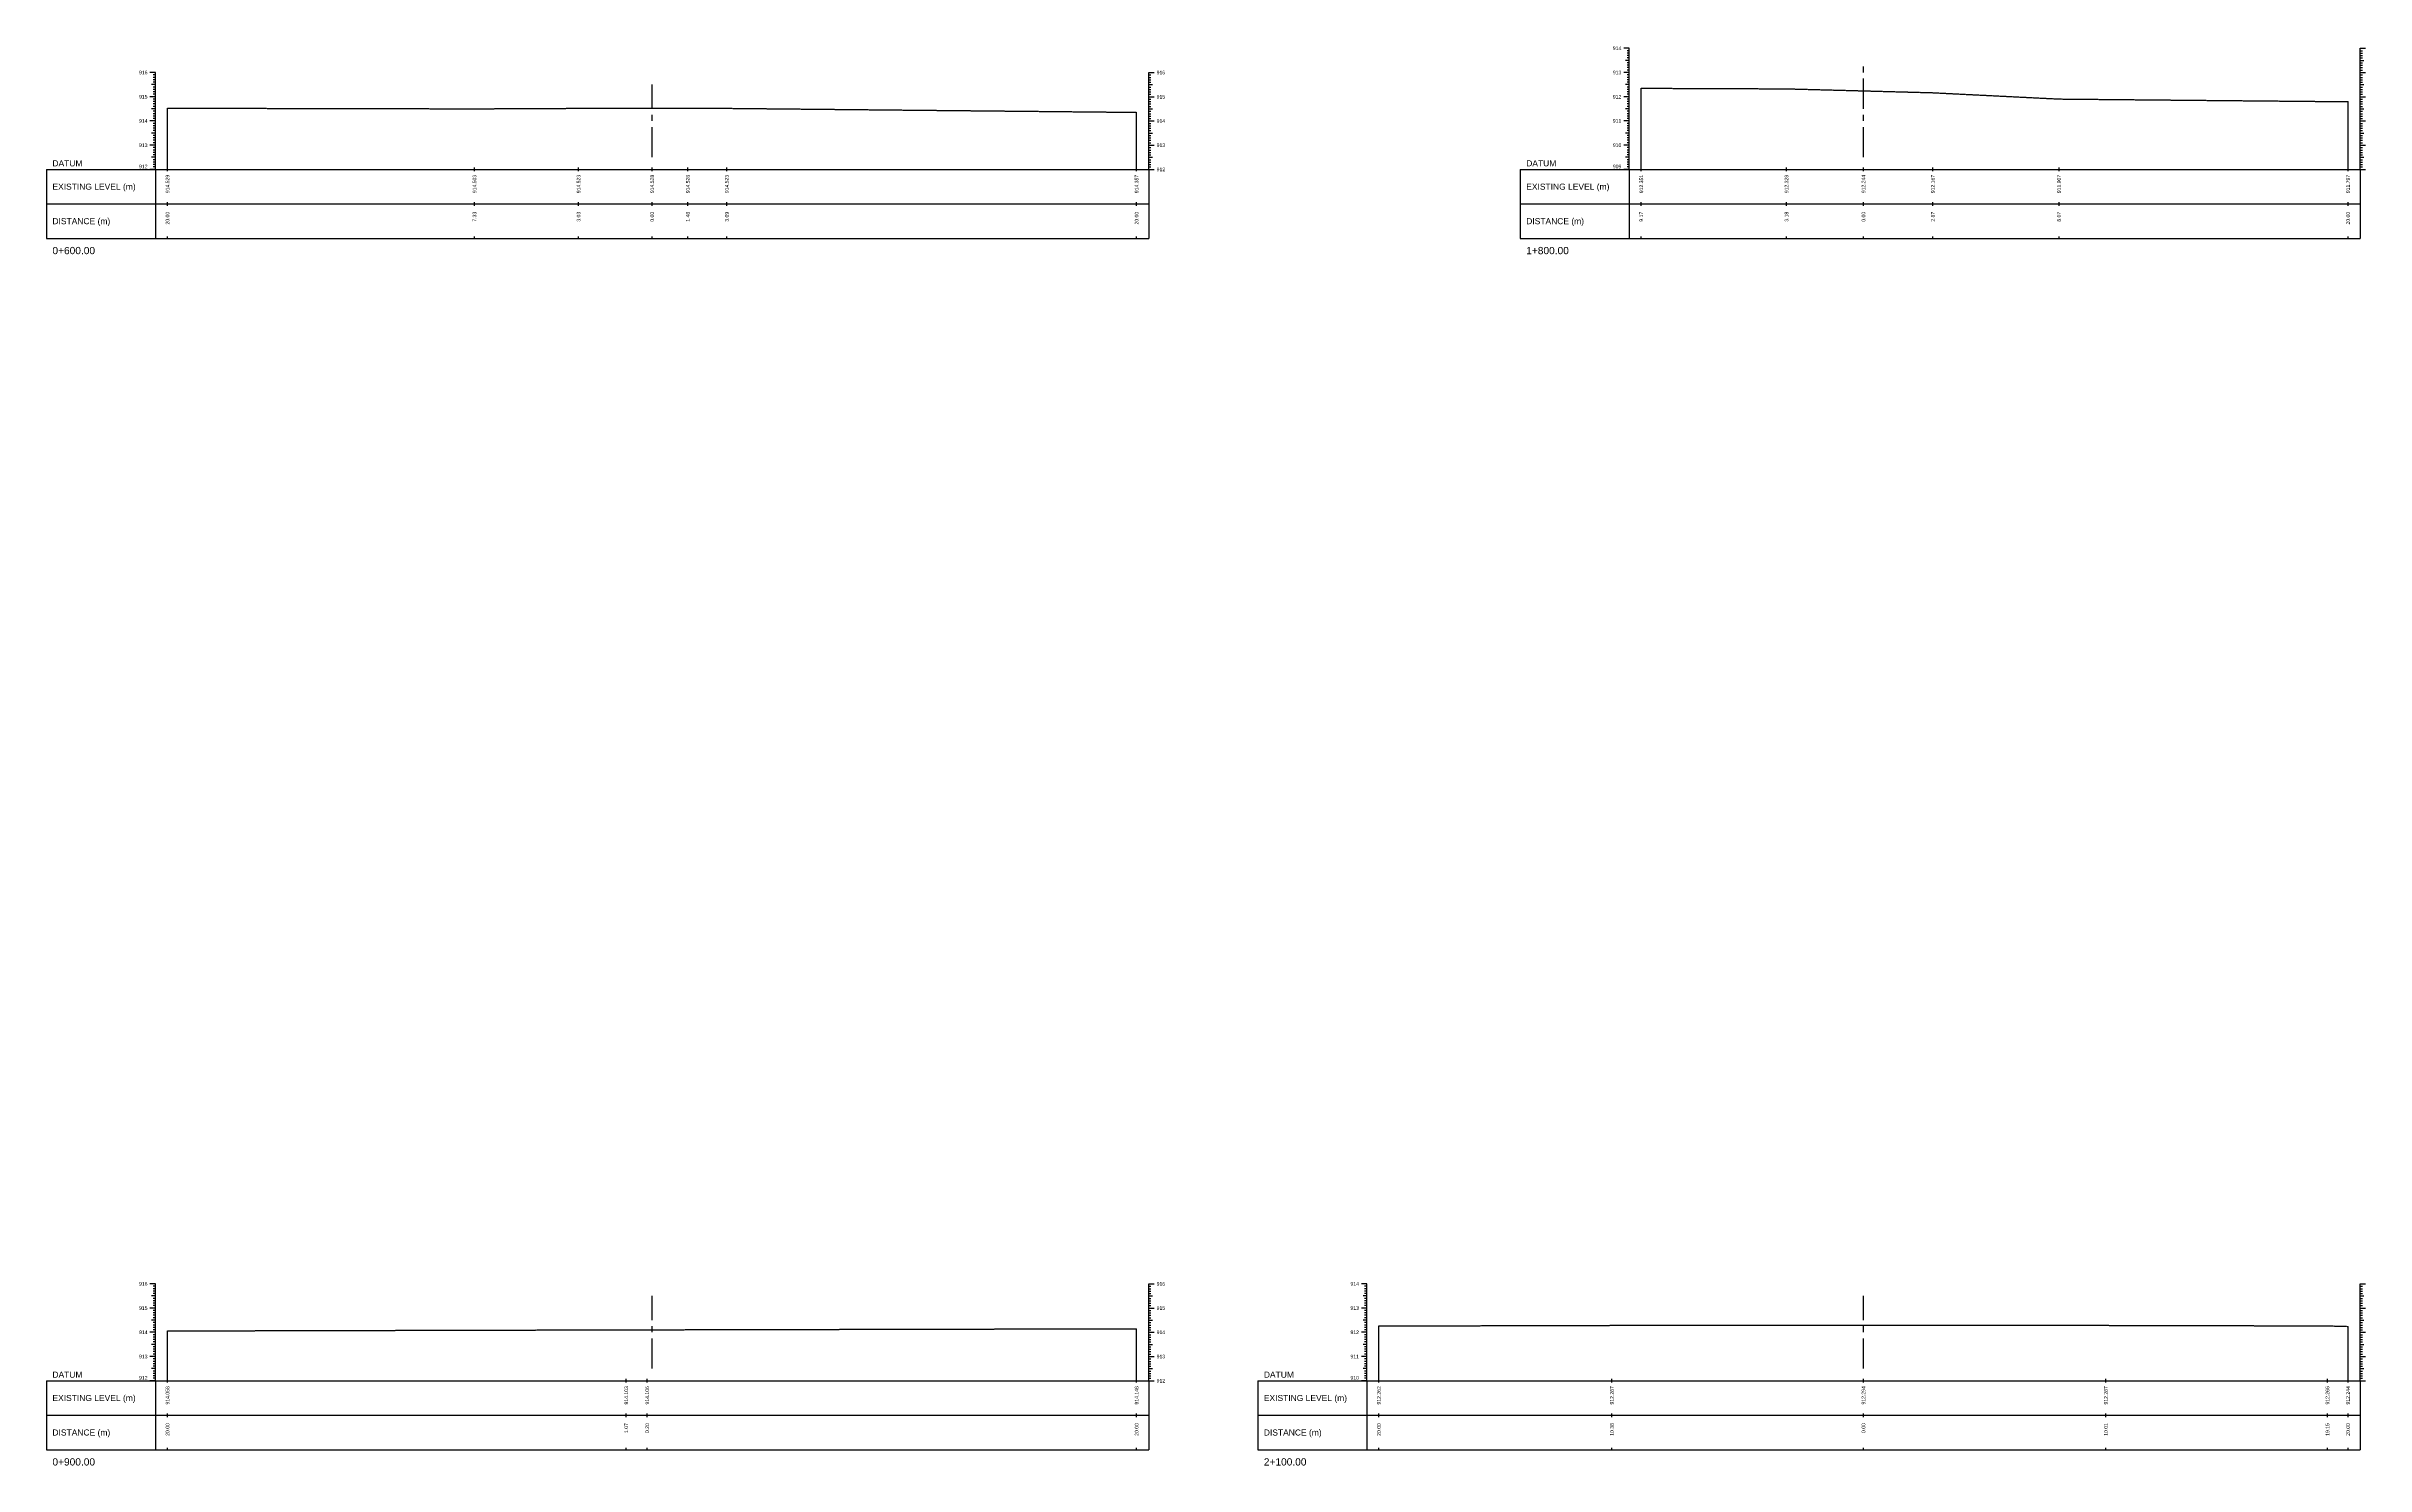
# Model space of a CAD drawing. Header units: millimetres. Extents: x 1478788 to 1486142, y 824439 to 831516.
# Drawn here: x 1483638 to 1484595, y 824814 to 825400 of the extents above; entities that cross this region are included whole.
import ezdxf
from ezdxf.enums import TextEntityAlignment as Align

# ---------------------------------------------------------------- set-up
doc = ezdxf.new("R2010")
doc.units = ezdxf.units.MM
doc.linetypes.add('CENTER', pattern=[2, 1.25, -0.25, 0.25, -0.25])
doc.linetypes.add('HIDDEN', pattern=[0.375, 0.25, -0.125])
for name, color, linetype in [('CL', 6, 'CENTER'), ('CS_Drawing', 7, 'Continuous'), ('GL', 3, 'HIDDEN')]:
    doc.layers.add(name, color=color, linetype=linetype)
doc.styles.get("Standard").update_dxf_attribs({"font": 'arial.ttf'})

msp = doc.modelspace()

# ---------------------------------------------------------------- linework, layer by layer
at = {"layer": 'CL', "ltscale": 10}
for p, q in [((1484387.5, 825354.27), (1484387.5, 825394.27)), ((1483887.5, 825354.27), (1483887.5, 825384.27)), ((1483887.5, 824854.27), (1483887.5, 824884.27)), ((1484387.5, 824854.27), (1484387.5, 824884.27))]:
    msp.add_line(p, q, dxfattribs=at)
at = {"layer": 'CS_Drawing'}
for p, q in [((1484290.8, 825399.27), (1484288.55, 825399.27)), ((1484290.8, 825399.27), (1484289.23, 825399.27)), ((1484290.8, 825399.27), (1484289.9, 825399.27)), ((1484290.8, 825349.27), (1484290.8, 825399.27)), ((1484592.5, 825399.27), (1484594.75, 825399.27)), ((1484592.5, 825399.27), (1484594.08, 825399.27)), ((1484592.5, 825399.27), (1484593.4, 825399.27)), ((1484592.5, 825349.27), (1484592.5, 825399.27)), ((1483682.5, 825389.27), (1483680.25, 825389.27)), ((1483682.5, 825389.27), (1483680.93, 825389.27)), ((1483682.5, 825349.27), (1483682.5, 825389.27)), ((1484092.5, 825389.27), (1484094.75, 825389.27)), ((1484092.5, 825389.27), (1484094.08, 825389.27)), ((1484092.5, 825349.27), (1484092.5, 825389.27)), ((1484290.8, 825389.27), (1484288.55, 825389.27)), ((1484290.8, 825394.27), (1484289.23, 825394.27)), ((1484290.8, 825389.27), (1484289.23, 825389.27)), ((1484290.8, 825398.27), (1484289.9, 825398.27)), ((1484290.8, 825397.27), (1484289.9, 825397.27)), ((1484290.8, 825396.27), (1484289.9, 825396.27)), ((1484290.8, 825395.27), (1484289.9, 825395.27)), ((1484290.8, 825394.27), (1484289.9, 825394.27)), ((1484290.8, 825393.27), (1484289.9, 825393.27)), ((1484290.8, 825392.27), (1484289.9, 825392.27)), ((1484290.8, 825391.27), (1484289.9, 825391.27)), ((1484290.8, 825390.27), (1484289.9, 825390.27)), ((1484290.8, 825389.27), (1484289.9, 825389.27)), ((1484592.5, 825398.27), (1484593.4, 825398.27)), ((1484592.5, 825397.27), (1484593.4, 825397.27)), ((1484592.5, 825396.27), (1484593.4, 825396.27)), ((1484592.5, 825395.27), (1484593.4, 825395.27)), ((1484592.5, 825394.27), (1484594.08, 825394.27)), ((1484592.5, 825394.27), (1484593.4, 825394.27)), ((1484592.5, 825393.27), (1484593.4, 825393.27)), ((1484592.5, 825392.27), (1484593.4, 825392.27)), ((1484592.5, 825391.27), (1484593.4, 825391.27)), ((1484592.5, 825390.27), (1484593.4, 825390.27)), ((1484592.5, 825389.27), (1484594.75, 825389.27)), ((1484592.5, 825389.27), (1484594.08, 825389.27)), ((1484592.5, 825389.27), (1484593.4, 825389.27)), ((1483682.5, 825379.27), (1483680.25, 825379.27)), ((1483682.5, 825384.27), (1483680.93, 825384.27)), ((1483682.5, 825379.27), (1483680.93, 825379.27)), ((1483682.5, 825388.27), (1483681.6, 825388.27)), ((1483682.5, 825387.27), (1483681.6, 825387.27)), ((1483682.5, 825386.27), (1483681.6, 825386.27)), ((1483682.5, 825385.27), (1483681.6, 825385.27)), ((1483682.5, 825384.27), (1483681.6, 825384.27)), ((1483682.5, 825383.27), (1483681.6, 825383.27)), ((1483682.5, 825382.27), (1483681.6, 825382.27)), ((1483682.5, 825381.27), (1483681.6, 825381.27)), ((1483682.5, 825380.27), (1483681.6, 825380.27)), ((1483682.5, 825379.27), (1483681.6, 825379.27)), ((1484092.5, 825388.27), (1484093.4, 825388.27)), ((1484092.5, 825387.27), (1484093.4, 825387.27)), ((1484092.5, 825386.27), (1484093.4, 825386.27)), ((1484092.5, 825385.27), (1484093.4, 825385.27)), ((1484092.5, 825384.27), (1484094.08, 825384.27)), ((1484092.5, 825384.27), (1484093.4, 825384.27)), ((1484092.5, 825383.27), (1484093.4, 825383.27)), ((1484092.5, 825382.27), (1484093.4, 825382.27)), ((1484092.5, 825381.27), (1484093.4, 825381.27)), ((1484092.5, 825380.27), (1484093.4, 825380.27)), ((1484092.5, 825379.27), (1484094.75, 825379.27)), ((1484092.5, 825379.27), (1484094.08, 825379.27)), ((1484092.5, 825379.27), (1484093.4, 825379.27)), ((1484290.8, 825379.27), (1484288.55, 825379.27)), ((1484290.8, 825384.27), (1484289.23, 825384.27)), ((1484290.8, 825379.27), (1484289.23, 825379.27)), ((1484290.8, 825388.27), (1484289.9, 825388.27)), ((1484290.8, 825387.27), (1484289.9, 825387.27)), ((1484290.8, 825386.27), (1484289.9, 825386.27)), ((1484290.8, 825385.27), (1484289.9, 825385.27)), ((1484290.8, 825384.27), (1484289.9, 825384.27)), ((1484290.8, 825383.27), (1484289.9, 825383.27)), ((1484290.8, 825382.27), (1484289.9, 825382.27)), ((1484290.8, 825381.27), (1484289.9, 825381.27)), ((1484290.8, 825380.27), (1484289.9, 825380.27)), ((1484290.8, 825379.27), (1484289.9, 825379.27)), ((1484295.8, 825349.27), (1484295.8, 825382.78)), ((1484592.5, 825388.27), (1484593.4, 825388.27)), ((1484592.5, 825387.27), (1484593.4, 825387.27)), ((1484592.5, 825386.27), (1484593.4, 825386.27)), ((1484592.5, 825385.27), (1484593.4, 825385.27)), ((1484592.5, 825384.27), (1484594.08, 825384.27)), ((1484592.5, 825384.27), (1484593.4, 825384.27)), ((1484592.5, 825383.27), (1484593.4, 825383.27)), ((1484592.5, 825382.27), (1484593.4, 825382.27)), ((1484592.5, 825381.27), (1484593.4, 825381.27)), ((1484592.5, 825380.27), (1484593.4, 825380.27)), ((1484592.5, 825379.27), (1484594.75, 825379.27)), ((1484592.5, 825379.27), (1484594.08, 825379.27)), ((1484592.5, 825379.27), (1484593.4, 825379.27)), ((1483682.5, 825374.27), (1483680.93, 825374.27)), ((1483682.5, 825378.27), (1483681.6, 825378.27)), ((1483682.5, 825377.27), (1483681.6, 825377.27)), ((1483682.5, 825376.27), (1483681.6, 825376.27)), ((1483682.5, 825375.27), (1483681.6, 825375.27)), ((1483682.5, 825374.27), (1483681.6, 825374.27)), ((1483682.5, 825373.27), (1483681.6, 825373.27)), ((1483682.5, 825372.27), (1483681.6, 825372.27)), ((1483682.5, 825371.27), (1483681.6, 825371.27)), ((1483682.5, 825370.27), (1483681.6, 825370.27)), ((1483687.5, 825349.27), (1483687.5, 825374.56)), ((1484087.5, 825349.27), (1484087.5, 825372.84)), ((1484092.5, 825378.27), (1484093.4, 825378.27)), ((1484092.5, 825377.27), (1484093.4, 825377.27)), ((1484092.5, 825376.27), (1484093.4, 825376.27)), ((1484092.5, 825375.27), (1484093.4, 825375.27)), ((1484092.5, 825374.27), (1484094.08, 825374.27)), ((1484092.5, 825374.27), (1484093.4, 825374.27)), ((1484092.5, 825373.27), (1484093.4, 825373.27)), ((1484092.5, 825372.27), (1484093.4, 825372.27)), ((1484092.5, 825371.27), (1484093.4, 825371.27)), ((1484092.5, 825370.27), (1484093.4, 825370.27)), ((1484290.8, 825374.27), (1484289.23, 825374.27)), ((1484290.8, 825378.27), (1484289.9, 825378.27)), ((1484290.8, 825377.27), (1484289.9, 825377.27)), ((1484290.8, 825376.27), (1484289.9, 825376.27)), ((1484290.8, 825375.27), (1484289.9, 825375.27)), ((1484290.8, 825374.27), (1484289.9, 825374.27)), ((1484290.8, 825373.27), (1484289.9, 825373.27)), ((1484290.8, 825372.27), (1484289.9, 825372.27)), ((1484290.8, 825371.27), (1484289.9, 825371.27)), ((1484290.8, 825370.27), (1484289.9, 825370.27)), ((1484587.5, 825349.27), (1484587.5, 825377.24)), ((1484592.5, 825378.27), (1484593.4, 825378.27)), ((1484592.5, 825377.27), (1484593.4, 825377.27)), ((1484592.5, 825376.27), (1484593.4, 825376.27)), ((1484592.5, 825375.27), (1484593.4, 825375.27)), ((1484592.5, 825374.27), (1484594.08, 825374.27)), ((1484592.5, 825374.27), (1484593.4, 825374.27)), ((1484592.5, 825373.27), (1484593.4, 825373.27)), ((1484592.5, 825372.27), (1484593.4, 825372.27)), ((1484592.5, 825371.27), (1484593.4, 825371.27)), ((1484592.5, 825370.27), (1484593.4, 825370.27)), ((1483682.5, 825369.27), (1483680.25, 825369.27)), ((1483682.5, 825369.27), (1483680.93, 825369.27)), ((1483682.5, 825364.27), (1483680.93, 825364.27)), ((1483682.5, 825369.27), (1483681.6, 825369.27)), ((1483682.5, 825368.27), (1483681.6, 825368.27)), ((1483682.5, 825367.27), (1483681.6, 825367.27)), ((1483682.5, 825366.27), (1483681.6, 825366.27)), ((1483682.5, 825365.27), (1483681.6, 825365.27)), ((1483682.5, 825364.27), (1483681.6, 825364.27)), ((1483682.5, 825363.27), (1483681.6, 825363.27)), ((1483682.5, 825362.27), (1483681.6, 825362.27)), ((1483682.5, 825361.27), (1483681.6, 825361.27)), ((1483682.5, 825360.27), (1483681.6, 825360.27)), ((1484092.5, 825369.27), (1484094.75, 825369.27)), ((1484092.5, 825369.27), (1484094.08, 825369.27)), ((1484092.5, 825369.27), (1484093.4, 825369.27)), ((1484092.5, 825368.27), (1484093.4, 825368.27)), ((1484092.5, 825367.27), (1484093.4, 825367.27)), ((1484092.5, 825366.27), (1484093.4, 825366.27)), ((1484092.5, 825365.27), (1484093.4, 825365.27)), ((1484092.5, 825364.27), (1484094.08, 825364.27)), ((1484092.5, 825364.27), (1484093.4, 825364.27)), ((1484092.5, 825363.27), (1484093.4, 825363.27)), ((1484092.5, 825362.27), (1484093.4, 825362.27)), ((1484092.5, 825361.27), (1484093.4, 825361.27)), ((1484092.5, 825360.27), (1484093.4, 825360.27)), ((1484290.8, 825369.27), (1484288.55, 825369.27)), ((1484290.8, 825369.27), (1484289.23, 825369.27)), ((1484290.8, 825364.27), (1484289.23, 825364.27)), ((1484290.8, 825369.27), (1484289.9, 825369.27)), ((1484290.8, 825368.27), (1484289.9, 825368.27)), ((1484290.8, 825367.27), (1484289.9, 825367.27)), ((1484290.8, 825366.27), (1484289.9, 825366.27)), ((1484290.8, 825365.27), (1484289.9, 825365.27)), ((1484290.8, 825364.27), (1484289.9, 825364.27)), ((1484290.8, 825363.27), (1484289.9, 825363.27)), ((1484290.8, 825362.27), (1484289.9, 825362.27)), ((1484290.8, 825361.27), (1484289.9, 825361.27)), ((1484290.8, 825360.27), (1484289.9, 825360.27)), ((1484592.5, 825369.27), (1484594.75, 825369.27)), ((1484592.5, 825369.27), (1484594.08, 825369.27)), ((1484592.5, 825369.27), (1484593.4, 825369.27)), ((1484592.5, 825368.27), (1484593.4, 825368.27)), ((1484592.5, 825367.27), (1484593.4, 825367.27)), ((1484592.5, 825366.27), (1484593.4, 825366.27)), ((1484592.5, 825365.27), (1484593.4, 825365.27)), ((1484592.5, 825364.27), (1484594.08, 825364.27)), ((1484592.5, 825364.27), (1484593.4, 825364.27)), ((1484592.5, 825363.27), (1484593.4, 825363.27)), ((1484592.5, 825362.27), (1484593.4, 825362.27)), ((1484592.5, 825361.27), (1484593.4, 825361.27)), ((1484592.5, 825360.27), (1484593.4, 825360.27)), ((1483682.5, 825359.27), (1483680.25, 825359.27)), ((1483682.5, 825359.27), (1483680.93, 825359.27)), ((1483682.5, 825354.27), (1483680.93, 825354.27)), ((1483682.5, 825359.27), (1483681.6, 825359.27)), ((1483682.5, 825358.27), (1483681.6, 825358.27)), ((1483682.5, 825357.27), (1483681.6, 825357.27)), ((1483682.5, 825356.27), (1483681.6, 825356.27)), ((1483682.5, 825355.27), (1483681.6, 825355.27)), ((1483682.5, 825354.27), (1483681.6, 825354.27)), ((1483682.5, 825353.27), (1483681.6, 825353.27)), ((1483682.5, 825352.27), (1483681.6, 825352.27)), ((1483682.5, 825351.27), (1483681.6, 825351.27)), ((1484092.5, 825359.27), (1484094.75, 825359.27)), ((1484092.5, 825359.27), (1484094.08, 825359.27)), ((1484092.5, 825359.27), (1484093.4, 825359.27)), ((1484092.5, 825358.27), (1484093.4, 825358.27)), ((1484092.5, 825357.27), (1484093.4, 825357.27)), ((1484092.5, 825356.27), (1484093.4, 825356.27)), ((1484092.5, 825355.27), (1484093.4, 825355.27)), ((1484092.5, 825354.27), (1484094.08, 825354.27)), ((1484092.5, 825354.27), (1484093.4, 825354.27)), ((1484092.5, 825353.27), (1484093.4, 825353.27)), ((1484092.5, 825352.27), (1484093.4, 825352.27)), ((1484092.5, 825351.27), (1484093.4, 825351.27)), ((1484290.8, 825359.27), (1484288.55, 825359.27)), ((1484290.8, 825359.27), (1484289.23, 825359.27)), ((1484290.8, 825354.27), (1484289.23, 825354.27)), ((1484290.8, 825359.27), (1484289.9, 825359.27)), ((1484290.8, 825358.27), (1484289.9, 825358.27)), ((1484290.8, 825357.27), (1484289.9, 825357.27)), ((1484290.8, 825356.27), (1484289.9, 825356.27)), ((1484290.8, 825355.27), (1484289.9, 825355.27)), ((1484290.8, 825354.27), (1484289.9, 825354.27)), ((1484290.8, 825353.27), (1484289.9, 825353.27)), ((1484290.8, 825352.27), (1484289.9, 825352.27)), ((1484290.8, 825351.27), (1484289.9, 825351.27)), ((1484592.5, 825359.27), (1484594.75, 825359.27)), ((1484592.5, 825359.27), (1484594.08, 825359.27)), ((1484592.5, 825359.27), (1484593.4, 825359.27)), ((1484592.5, 825358.27), (1484593.4, 825358.27)), ((1484592.5, 825357.27), (1484593.4, 825357.27)), ((1484592.5, 825356.27), (1484593.4, 825356.27)), ((1484592.5, 825355.27), (1484593.4, 825355.27)), ((1484592.5, 825354.27), (1484594.08, 825354.27)), ((1484592.5, 825354.27), (1484593.4, 825354.27)), ((1484592.5, 825353.27), (1484593.4, 825353.27)), ((1484592.5, 825352.27), (1484593.4, 825352.27)), ((1484592.5, 825351.27), (1484593.4, 825351.27)), ((1483637.5, 825349.27), (1483682.5, 825349.27)), ((1483637.5, 825349.27), (1483637.5, 825320.77)), ((1483682.5, 825349.27), (1483680.25, 825349.27)), ((1483682.5, 825349.27), (1483680.93, 825349.27)), ((1483682.5, 825350.27), (1483681.6, 825350.27)), ((1483682.5, 825349.27), (1483681.6, 825349.27)), ((1483682.5, 825349.27), (1484092.5, 825349.27)), ((1483682.5, 825349.27), (1483682.5, 825320.77)), ((1483687.5, 825348.52), (1483687.5, 825350.02)), ((1483814.2, 825348.52), (1483814.2, 825350.02)), ((1483857.18, 825348.52), (1483857.18, 825350.02)), ((1483887.5, 825348.52), (1483887.5, 825350.02)), ((1483902.3, 825348.52), (1483902.3, 825350.02)), ((1483918.36, 825348.52), (1483918.36, 825350.02)), ((1484087.5, 825348.52), (1484087.5, 825350.02)), ((1484092.5, 825350.27), (1484093.4, 825350.27)), ((1484092.5, 825349.27), (1484094.75, 825349.27)), ((1484092.5, 825349.27), (1484094.08, 825349.27)), ((1484092.5, 825349.27), (1484093.4, 825349.27)), ((1484092.5, 825349.27), (1484092.5, 825320.77)), ((1484245.8, 825349.27), (1484290.8, 825349.27)), ((1484245.8, 825349.27), (1484245.8, 825320.77)), ((1484290.8, 825349.27), (1484288.55, 825349.27)), ((1484290.8, 825349.27), (1484289.23, 825349.27)), ((1484290.8, 825350.27), (1484289.9, 825350.27)), ((1484290.8, 825349.27), (1484289.9, 825349.27)), ((1484290.8, 825349.27), (1484592.5, 825349.27)), ((1484290.8, 825349.27), (1484290.8, 825320.77)), ((1484295.8, 825348.52), (1484295.8, 825350.02)), ((1484355.72, 825348.52), (1484355.72, 825350.02)), ((1484387.5, 825348.52), (1484387.5, 825350.02)), ((1484416.17, 825348.52), (1484416.17, 825350.02)), ((1484468.2, 825348.52), (1484468.2, 825350.02)), ((1484587.5, 825348.52), (1484587.5, 825350.02)), ((1484592.5, 825350.27), (1484593.4, 825350.27)), ((1484592.5, 825349.27), (1484594.75, 825349.27)), ((1484592.5, 825349.27), (1484594.08, 825349.27)), ((1484592.5, 825349.27), (1484593.4, 825349.27)), ((1484592.5, 825349.27), (1484592.5, 825320.77)), ((1483637.5, 825335.02), (1483682.5, 825335.02)), ((1483682.5, 825335.02), (1484092.5, 825335.02)), ((1483682.5, 825335.02), (1484092.5, 825335.02)), ((1483687.5, 825334.27), (1483687.5, 825335.77)), ((1483814.2, 825334.27), (1483814.2, 825335.77)), ((1483857.18, 825334.27), (1483857.18, 825335.77)), ((1483887.5, 825334.27), (1483887.5, 825335.77)), ((1483902.3, 825334.27), (1483902.3, 825335.77)), ((1483918.36, 825334.27), (1483918.36, 825335.77)), ((1484087.5, 825334.27), (1484087.5, 825335.77)), ((1484245.8, 825335.02), (1484290.8, 825335.02)), ((1484290.8, 825335.02), (1484592.5, 825335.02)), ((1484290.8, 825335.02), (1484592.5, 825335.02)), ((1484295.8, 825334.27), (1484295.8, 825335.77)), ((1484355.72, 825334.27), (1484355.72, 825335.77)), ((1484387.5, 825334.27), (1484387.5, 825335.77)), ((1484416.17, 825334.27), (1484416.17, 825335.77)), ((1484468.2, 825334.27), (1484468.2, 825335.77)), ((1484587.5, 825334.27), (1484587.5, 825335.77)), ((1483637.5, 825320.77), (1483682.5, 825320.77)), ((1483682.5, 825320.77), (1484092.5, 825320.77)), ((1483687.5, 825320.77), (1483687.5, 825321.52)), ((1483814.2, 825320.77), (1483814.2, 825321.52)), ((1483857.18, 825320.77), (1483857.18, 825321.52)), ((1483887.5, 825320.77), (1483887.5, 825321.52)), ((1483902.3, 825320.77), (1483902.3, 825321.52)), ((1483918.36, 825320.77), (1483918.36, 825321.52)), ((1484087.5, 825320.77), (1484087.5, 825321.52)), ((1484245.8, 825320.77), (1484290.8, 825320.77)), ((1484290.8, 825320.77), (1484592.5, 825320.77)), ((1484295.8, 825320.77), (1484295.8, 825321.52)), ((1484355.72, 825320.77), (1484355.72, 825321.52)), ((1484387.5, 825320.77), (1484387.5, 825321.52)), ((1484416.17, 825320.77), (1484416.17, 825321.52)), ((1484468.2, 825320.77), (1484468.2, 825321.52)), ((1484587.5, 825320.77), (1484587.5, 825321.52)), ((1483682.5, 824889.27), (1483680.25, 824889.27)), ((1483682.5, 824889.27), (1483680.93, 824889.27)), ((1483682.5, 824884.27), (1483680.93, 824884.27)), ((1483682.5, 824888.27), (1483681.6, 824888.27)), ((1483682.5, 824887.27), (1483681.6, 824887.27)), ((1483682.5, 824886.27), (1483681.6, 824886.27)), ((1483682.5, 824885.27), (1483681.6, 824885.27)), ((1483682.5, 824884.27), (1483681.6, 824884.27)), ((1483682.5, 824883.27), (1483681.6, 824883.27)), ((1483682.5, 824882.27), (1483681.6, 824882.27)), ((1483682.5, 824849.27), (1483682.5, 824889.27)), ((1484092.5, 824889.27), (1484094.75, 824889.27)), ((1484092.5, 824889.27), (1484094.08, 824889.27)), ((1484092.5, 824849.27), (1484092.5, 824889.27)), ((1484092.5, 824888.27), (1484093.4, 824888.27)), ((1484092.5, 824887.27), (1484093.4, 824887.27)), ((1484092.5, 824886.27), (1484093.4, 824886.27)), ((1484092.5, 824885.27), (1484093.4, 824885.27)), ((1484092.5, 824884.27), (1484094.08, 824884.27)), ((1484092.5, 824884.27), (1484093.4, 824884.27)), ((1484092.5, 824883.27), (1484093.4, 824883.27)), ((1484092.5, 824882.27), (1484093.4, 824882.27)), ((1484182.5, 824889.27), (1484180.25, 824889.27)), ((1484182.5, 824889.27), (1484180.93, 824889.27)), ((1484182.5, 824884.27), (1484180.93, 824884.27)), ((1484182.5, 824888.27), (1484181.6, 824888.27)), ((1484182.5, 824887.27), (1484181.6, 824887.27)), ((1484182.5, 824886.27), (1484181.6, 824886.27)), ((1484182.5, 824885.27), (1484181.6, 824885.27)), ((1484182.5, 824884.27), (1484181.6, 824884.27)), ((1484182.5, 824883.27), (1484181.6, 824883.27)), ((1484182.5, 824882.27), (1484181.6, 824882.27)), ((1484182.5, 824849.27), (1484182.5, 824889.27)), ((1484592.5, 824889.27), (1484594.75, 824889.27)), ((1484592.5, 824889.27), (1484594.08, 824889.27)), ((1484592.5, 824849.27), (1484592.5, 824889.27)), ((1484592.5, 824888.27), (1484593.4, 824888.27)), ((1484592.5, 824887.27), (1484593.4, 824887.27)), ((1484592.5, 824886.27), (1484593.4, 824886.27)), ((1484592.5, 824885.27), (1484593.4, 824885.27)), ((1484592.5, 824884.27), (1484594.08, 824884.27)), ((1484592.5, 824884.27), (1484593.4, 824884.27)), ((1484592.5, 824883.27), (1484593.4, 824883.27)), ((1484592.5, 824882.27), (1484593.4, 824882.27)), ((1483682.5, 824879.27), (1483680.25, 824879.27)), ((1483682.5, 824879.27), (1483680.93, 824879.27)), ((1483682.5, 824874.27), (1483680.93, 824874.27)), ((1483682.5, 824881.27), (1483681.6, 824881.27)), ((1483682.5, 824880.27), (1483681.6, 824880.27)), ((1483682.5, 824879.27), (1483681.6, 824879.27)), ((1483682.5, 824878.27), (1483681.6, 824878.27)), ((1483682.5, 824877.27), (1483681.6, 824877.27)), ((1483682.5, 824876.27), (1483681.6, 824876.27)), ((1483682.5, 824875.27), (1483681.6, 824875.27)), ((1483682.5, 824874.27), (1483681.6, 824874.27)), ((1483682.5, 824873.27), (1483681.6, 824873.27)), ((1483682.5, 824872.27), (1483681.6, 824872.27)), ((1484092.5, 824881.27), (1484093.4, 824881.27)), ((1484092.5, 824880.27), (1484093.4, 824880.27)), ((1484092.5, 824879.27), (1484094.75, 824879.27)), ((1484092.5, 824879.27), (1484094.08, 824879.27)), ((1484092.5, 824879.27), (1484093.4, 824879.27)), ((1484092.5, 824878.27), (1484093.4, 824878.27)), ((1484092.5, 824877.27), (1484093.4, 824877.27)), ((1484092.5, 824876.27), (1484093.4, 824876.27)), ((1484092.5, 824875.27), (1484093.4, 824875.27)), ((1484092.5, 824874.27), (1484094.08, 824874.27)), ((1484092.5, 824874.27), (1484093.4, 824874.27)), ((1484092.5, 824873.27), (1484093.4, 824873.27)), ((1484092.5, 824872.27), (1484093.4, 824872.27)), ((1484182.5, 824879.27), (1484180.25, 824879.27)), ((1484182.5, 824879.27), (1484180.93, 824879.27)), ((1484182.5, 824874.27), (1484180.93, 824874.27)), ((1484182.5, 824881.27), (1484181.6, 824881.27)), ((1484182.5, 824880.27), (1484181.6, 824880.27)), ((1484182.5, 824879.27), (1484181.6, 824879.27)), ((1484182.5, 824878.27), (1484181.6, 824878.27)), ((1484182.5, 824877.27), (1484181.6, 824877.27)), ((1484182.5, 824876.27), (1484181.6, 824876.27)), ((1484182.5, 824875.27), (1484181.6, 824875.27)), ((1484182.5, 824874.27), (1484181.6, 824874.27)), ((1484182.5, 824873.27), (1484181.6, 824873.27)), ((1484182.5, 824872.27), (1484181.6, 824872.27)), ((1484592.5, 824881.27), (1484593.4, 824881.27)), ((1484592.5, 824880.27), (1484593.4, 824880.27)), ((1484592.5, 824879.27), (1484594.75, 824879.27)), ((1484592.5, 824879.27), (1484594.08, 824879.27)), ((1484592.5, 824879.27), (1484593.4, 824879.27)), ((1484592.5, 824878.27), (1484593.4, 824878.27)), ((1484592.5, 824877.27), (1484593.4, 824877.27)), ((1484592.5, 824876.27), (1484593.4, 824876.27)), ((1484592.5, 824875.27), (1484593.4, 824875.27)), ((1484592.5, 824874.27), (1484594.08, 824874.27)), ((1484592.5, 824874.27), (1484593.4, 824874.27)), ((1484592.5, 824873.27), (1484593.4, 824873.27)), ((1484592.5, 824872.27), (1484593.4, 824872.27)), ((1483682.5, 824869.27), (1483680.25, 824869.27)), ((1483682.5, 824869.27), (1483680.93, 824869.27)), ((1483682.5, 824864.27), (1483680.93, 824864.27)), ((1483682.5, 824871.27), (1483681.6, 824871.27)), ((1483682.5, 824870.27), (1483681.6, 824870.27)), ((1483682.5, 824869.27), (1483681.6, 824869.27)), ((1483682.5, 824868.27), (1483681.6, 824868.27)), ((1483682.5, 824867.27), (1483681.6, 824867.27)), ((1483682.5, 824866.27), (1483681.6, 824866.27)), ((1483682.5, 824865.27), (1483681.6, 824865.27)), ((1483682.5, 824864.27), (1483681.6, 824864.27)), ((1483682.5, 824863.27), (1483681.6, 824863.27)), ((1483687.5, 824849.27), (1483687.5, 824869.85)), ((1484087.5, 824849.27), (1484087.5, 824870.75)), ((1484092.5, 824871.27), (1484093.4, 824871.27)), ((1484092.5, 824870.27), (1484093.4, 824870.27)), ((1484092.5, 824869.27), (1484094.75, 824869.27)), ((1484092.5, 824869.27), (1484094.08, 824869.27)), ((1484092.5, 824869.27), (1484093.4, 824869.27)), ((1484092.5, 824868.27), (1484093.4, 824868.27)), ((1484092.5, 824867.27), (1484093.4, 824867.27)), ((1484092.5, 824866.27), (1484093.4, 824866.27)), ((1484092.5, 824865.27), (1484093.4, 824865.27)), ((1484092.5, 824864.27), (1484094.08, 824864.27)), ((1484092.5, 824864.27), (1484093.4, 824864.27)), ((1484092.5, 824863.27), (1484093.4, 824863.27)), ((1484182.5, 824869.27), (1484180.25, 824869.27)), ((1484182.5, 824869.27), (1484180.93, 824869.27)), ((1484182.5, 824864.27), (1484180.93, 824864.27)), ((1484182.5, 824871.27), (1484181.6, 824871.27)), ((1484182.5, 824870.27), (1484181.6, 824870.27)), ((1484182.5, 824869.27), (1484181.6, 824869.27)), ((1484182.5, 824868.27), (1484181.6, 824868.27)), ((1484182.5, 824867.27), (1484181.6, 824867.27)), ((1484182.5, 824866.27), (1484181.6, 824866.27)), ((1484182.5, 824865.27), (1484181.6, 824865.27)), ((1484182.5, 824864.27), (1484181.6, 824864.27)), ((1484182.5, 824863.27), (1484181.6, 824863.27)), ((1484187.5, 824849.27), (1484187.5, 824871.89)), ((1484587.5, 824849.27), (1484587.5, 824871.71)), ((1484592.5, 824871.27), (1484593.4, 824871.27)), ((1484592.5, 824870.27), (1484593.4, 824870.27)), ((1484592.5, 824869.27), (1484594.75, 824869.27)), ((1484592.5, 824869.27), (1484594.08, 824869.27)), ((1484592.5, 824869.27), (1484593.4, 824869.27)), ((1484592.5, 824868.27), (1484593.4, 824868.27)), ((1484592.5, 824867.27), (1484593.4, 824867.27)), ((1484592.5, 824866.27), (1484593.4, 824866.27)), ((1484592.5, 824865.27), (1484593.4, 824865.27)), ((1484592.5, 824864.27), (1484594.08, 824864.27)), ((1484592.5, 824864.27), (1484593.4, 824864.27)), ((1484592.5, 824863.27), (1484593.4, 824863.27)), ((1483682.5, 824859.27), (1483680.25, 824859.27)), ((1483682.5, 824859.27), (1483680.93, 824859.27)), ((1483682.5, 824854.27), (1483680.93, 824854.27)), ((1483682.5, 824862.27), (1483681.6, 824862.27)), ((1483682.5, 824861.27), (1483681.6, 824861.27)), ((1483682.5, 824860.27), (1483681.6, 824860.27)), ((1483682.5, 824859.27), (1483681.6, 824859.27)), ((1483682.5, 824858.27), (1483681.6, 824858.27)), ((1483682.5, 824857.27), (1483681.6, 824857.27)), ((1483682.5, 824856.27), (1483681.6, 824856.27)), ((1483682.5, 824855.27), (1483681.6, 824855.27)), ((1483682.5, 824854.27), (1483681.6, 824854.27)), ((1483682.5, 824853.27), (1483681.6, 824853.27)), ((1484092.5, 824862.27), (1484093.4, 824862.27)), ((1484092.5, 824861.27), (1484093.4, 824861.27)), ((1484092.5, 824860.27), (1484093.4, 824860.27)), ((1484092.5, 824859.27), (1484094.75, 824859.27)), ((1484092.5, 824859.27), (1484094.08, 824859.27)), ((1484092.5, 824859.27), (1484093.4, 824859.27)), ((1484092.5, 824858.27), (1484093.4, 824858.27)), ((1484092.5, 824857.27), (1484093.4, 824857.27)), ((1484092.5, 824856.27), (1484093.4, 824856.27)), ((1484092.5, 824855.27), (1484093.4, 824855.27)), ((1484092.5, 824854.27), (1484094.08, 824854.27)), ((1484092.5, 824854.27), (1484093.4, 824854.27)), ((1484092.5, 824853.27), (1484093.4, 824853.27)), ((1484182.5, 824859.27), (1484180.25, 824859.27)), ((1484182.5, 824859.27), (1484180.93, 824859.27)), ((1484182.5, 824854.27), (1484180.93, 824854.27)), ((1484182.5, 824862.27), (1484181.6, 824862.27)), ((1484182.5, 824861.27), (1484181.6, 824861.27)), ((1484182.5, 824860.27), (1484181.6, 824860.27)), ((1484182.5, 824859.27), (1484181.6, 824859.27)), ((1484182.5, 824858.27), (1484181.6, 824858.27)), ((1484182.5, 824857.27), (1484181.6, 824857.27)), ((1484182.5, 824856.27), (1484181.6, 824856.27)), ((1484182.5, 824855.27), (1484181.6, 824855.27)), ((1484182.5, 824854.27), (1484181.6, 824854.27)), ((1484182.5, 824853.27), (1484181.6, 824853.27)), ((1484592.5, 824862.27), (1484593.4, 824862.27)), ((1484592.5, 824861.27), (1484593.4, 824861.27)), ((1484592.5, 824860.27), (1484593.4, 824860.27)), ((1484592.5, 824859.27), (1484594.75, 824859.27)), ((1484592.5, 824859.27), (1484594.08, 824859.27)), ((1484592.5, 824859.27), (1484593.4, 824859.27)), ((1484592.5, 824858.27), (1484593.4, 824858.27)), ((1484592.5, 824857.27), (1484593.4, 824857.27)), ((1484592.5, 824856.27), (1484593.4, 824856.27)), ((1484592.5, 824855.27), (1484593.4, 824855.27)), ((1484592.5, 824854.27), (1484594.08, 824854.27)), ((1484592.5, 824854.27), (1484593.4, 824854.27)), ((1484592.5, 824853.27), (1484593.4, 824853.27)), ((1483637.5, 824849.27), (1483682.5, 824849.27)), ((1483637.5, 824849.27), (1483637.5, 824820.77)), ((1483682.5, 824849.27), (1483680.25, 824849.27)), ((1483682.5, 824849.27), (1483680.93, 824849.27)), ((1483682.5, 824852.27), (1483681.6, 824852.27)), ((1483682.5, 824851.27), (1483681.6, 824851.27)), ((1483682.5, 824850.27), (1483681.6, 824850.27)), ((1483682.5, 824849.27), (1483681.6, 824849.27)), ((1483682.5, 824849.27), (1484092.5, 824849.27)), ((1483682.5, 824849.27), (1483682.5, 824820.77)), ((1483687.5, 824848.52), (1483687.5, 824850.02)), ((1483876.85, 824848.52), (1483876.85, 824850.02)), ((1483885.48, 824848.52), (1483885.48, 824850.02)), ((1484087.5, 824848.52), (1484087.5, 824850.02)), ((1484092.5, 824852.27), (1484093.4, 824852.27)), ((1484092.5, 824851.27), (1484093.4, 824851.27)), ((1484092.5, 824850.27), (1484093.4, 824850.27)), ((1484092.5, 824849.27), (1484094.75, 824849.27)), ((1484092.5, 824849.27), (1484094.08, 824849.27)), ((1484092.5, 824849.27), (1484093.4, 824849.27)), ((1484092.5, 824849.27), (1484092.5, 824820.77)), ((1484137.5, 824849.27), (1484182.5, 824849.27)), ((1484137.5, 824849.27), (1484137.5, 824820.77)), ((1484182.5, 824849.27), (1484180.25, 824849.27)), ((1484182.5, 824849.27), (1484180.93, 824849.27)), ((1484182.5, 824852.27), (1484181.6, 824852.27)), ((1484182.5, 824851.27), (1484181.6, 824851.27)), ((1484182.5, 824850.27), (1484181.6, 824850.27)), ((1484182.5, 824849.27), (1484181.6, 824849.27)), ((1484182.5, 824849.27), (1484592.5, 824849.27)), ((1484182.5, 824849.27), (1484182.5, 824820.77)), ((1484187.5, 824848.52), (1484187.5, 824850.02)), ((1484283.69, 824848.52), (1484283.69, 824850.02)), ((1484387.5, 824848.52), (1484387.5, 824850.02)), ((1484487.57, 824848.52), (1484487.57, 824850.02)), ((1484578.99, 824848.52), (1484578.99, 824850.02)), ((1484587.5, 824848.52), (1484587.5, 824850.02)), ((1484592.5, 824852.27), (1484593.4, 824852.27)), ((1484592.5, 824851.27), (1484593.4, 824851.27)), ((1484592.5, 824850.27), (1484593.4, 824850.27)), ((1484592.5, 824849.27), (1484594.75, 824849.27)), ((1484592.5, 824849.27), (1484594.08, 824849.27)), ((1484592.5, 824849.27), (1484593.4, 824849.27)), ((1484592.5, 824849.27), (1484592.5, 824820.77)), ((1483637.5, 824835.02), (1483682.5, 824835.02)), ((1483682.5, 824835.02), (1484092.5, 824835.02)), ((1483682.5, 824835.02), (1484092.5, 824835.02)), ((1483687.5, 824834.27), (1483687.5, 824835.77)), ((1483876.85, 824834.27), (1483876.85, 824835.77)), ((1483885.48, 824834.27), (1483885.48, 824835.77)), ((1484087.5, 824834.27), (1484087.5, 824835.77)), ((1484137.5, 824835.02), (1484182.5, 824835.02)), ((1484182.5, 824835.02), (1484592.5, 824835.02)), ((1484182.5, 824835.02), (1484592.5, 824835.02)), ((1484187.5, 824834.27), (1484187.5, 824835.77)), ((1484283.69, 824834.27), (1484283.69, 824835.77)), ((1484387.5, 824834.27), (1484387.5, 824835.77)), ((1484487.57, 824834.27), (1484487.57, 824835.77)), ((1484578.99, 824834.27), (1484578.99, 824835.77)), ((1484587.5, 824834.27), (1484587.5, 824835.77)), ((1483637.5, 824820.77), (1483682.5, 824820.77)), ((1483682.5, 824820.77), (1484092.5, 824820.77)), ((1483687.5, 824820.77), (1483687.5, 824821.52)), ((1483876.85, 824820.77), (1483876.85, 824821.52)), ((1483885.48, 824820.77), (1483885.48, 824821.52)), ((1484087.5, 824820.77), (1484087.5, 824821.52)), ((1484137.5, 824820.77), (1484182.5, 824820.77)), ((1484182.5, 824820.77), (1484592.5, 824820.77)), ((1484187.5, 824820.77), (1484187.5, 824821.52)), ((1484283.69, 824820.77), (1484283.69, 824821.52)), ((1484387.5, 824820.77), (1484387.5, 824821.52)), ((1484487.57, 824820.77), (1484487.57, 824821.52)), ((1484578.99, 824820.77), (1484578.99, 824821.52)), ((1484587.5, 824820.77), (1484587.5, 824821.52))]:
    msp.add_line(p, q, dxfattribs=at)
at = {"layer": 'GL'}
for points in [[(1484295.8, 825382.78), (1484355.72, 825382.55), (1484387.5, 825381.71), (1484416.17, 825380.94), (1484468.2, 825378.34), (1484587.5, 825377.24)], [(1483687.5, 825374.56), (1483814.2, 825374.3), (1483857.18, 825374.5), (1483887.5, 825374.55), (1483902.3, 825374.55), (1483918.36, 825374.5), (1484087.5, 825372.84)], [(1484187.5, 824871.89), (1484283.69, 824872.14), (1484387.5, 824872.21), (1484487.57, 824872.14), (1484578.99, 824871.93), (1484587.5, 824871.71)], [(1483687.5, 824869.85), (1483876.85, 824870.3), (1483879.81, 824870.32), (1483885.48, 824870.33), (1483887.5, 824870.34), (1483889.7, 824870.34), (1483892.16, 824870.33), (1484087.5, 824870.75)]]:
    msp.add_lwpolyline(points, dxfattribs=at)

# ---------------------------------------------------------------- texts
at = {"layer": 'CS_Drawing'}
for s, p in [('914', (1484287.55, 825399.27)), ('916', (1483679.25, 825389.27)), ('913', (1484287.55, 825389.27)), ('915', (1483679.25, 825379.27)), ('912', (1484287.55, 825379.27)), ('914', (1483679.25, 825369.27)), ('911', (1484287.55, 825369.27)), ('913', (1483679.25, 825359.27)), ('910', (1484287.55, 825359.27)), ('916', (1483679.25, 824889.27)), ('914', (1484179.25, 824889.27)), ('915', (1483679.25, 824879.27)), ('913', (1484179.25, 824879.27)), ('914', (1483679.25, 824869.27)), ('912', (1484179.25, 824869.27)), ('913', (1483679.25, 824859.27)), ('911', (1484179.25, 824859.27))]:
    msp.add_text(s, height=1.5, dxfattribs=at).set_placement(p, align=Align.MIDDLE_RIGHT)
for s, height, p in [('916', 1.5, (1484095.75, 825389.27)), ('915', 1.5, (1484095.75, 825379.27)), ('914', 1.5, (1484095.75, 825369.27)), ('DATUM', 2.5, (1483640, 825351.77)), ('913', 1.5, (1484095.75, 825359.27)), ('DATUM', 2.5, (1484248.3, 825351.77)), ('EXISTING LEVEL (m)', 2.5, (1483640, 825342.15)), ('912', 1.5, (1484095.75, 825349.27)), ('912', 1.5, (1484095.75, 825349.27)), ('EXISTING LEVEL (m)', 2.5, (1484248.3, 825342.15)), ('DISTANCE (m)', 2.5, (1483640, 825327.9)), ('DISTANCE (m)', 2.5, (1484248.3, 825327.9)), ('0+600.00', 3, (1483640, 825315.77)), ('1+800.00', 3, (1484248.3, 825315.77)), ('916', 1.5, (1484095.75, 824889.27)), ('915', 1.5, (1484095.75, 824879.27)), ('914', 1.5, (1484095.75, 824869.27)), ('DATUM', 2.5, (1483640, 824851.77)), ('913', 1.5, (1484095.75, 824859.27)), ('DATUM', 2.5, (1484140, 824851.77)), ('EXISTING LEVEL (m)', 2.5, (1483640, 824842.15)), ('912', 1.5, (1484095.75, 824849.27)), ('912', 1.5, (1484095.75, 824849.27)), ('EXISTING LEVEL (m)', 2.5, (1484140, 824842.15)), ('DISTANCE (m)', 2.5, (1483640, 824827.9)), ('DISTANCE (m)', 2.5, (1484140, 824827.9)), ('0+900.00', 3, (1483640, 824815.77)), ('2+100.00', 3, (1484140, 824815.77))]:
    msp.add_text(s, height=height, dxfattribs=at).set_placement(p, align=Align.MIDDLE_LEFT)
for s, p in [('912', (1483679.25, 825349.72)), ('909', (1484287.55, 825349.72)), ('912', (1483679.25, 824849.72)), ('910', (1484179.25, 824849.72))]:
    msp.add_text(s, height=1.5, dxfattribs=at).set_placement(p, align=Align.RIGHT)
for s, p in [('914.529', (1483687.5, 825347.02)), ('914.503', (1483814.2, 825347.02)), ('914.523', (1483857.18, 825347.02)), ('914.528', (1483887.5, 825347.02)), ('914.528', (1483902.3, 825347.02)), ('914.523', (1483918.36, 825347.02)), ('914.357', (1484087.5, 825347.02)), ('912.351', (1484295.8, 825347.02)), ('912.328', (1484355.72, 825347.02)), ('912.244', (1484387.5, 825347.02)), ('912.167', (1484416.17, 825347.02)), ('911.907', (1484468.2, 825347.02)), ('911.797', (1484587.5, 825347.02)), ('20.00', (1483687.5, 825331.77)), ('7.33', (1483814.2, 825331.77)), ('3.03', (1483857.18, 825331.77)), ('0.00', (1483887.5, 825331.77)), ('1.48', (1483902.3, 825331.77)), ('3.09', (1483918.36, 825331.77)), ('20.00', (1484087.5, 825331.77)), ('9.17', (1484295.8, 825331.77)), ('3.18', (1484355.72, 825331.77)), ('0.00', (1484387.5, 825331.77)), ('2.87', (1484416.17, 825331.77)), ('8.07', (1484468.2, 825331.77)), ('20.00', (1484587.5, 825331.77)), ('914.058', (1483687.5, 824847.02)), ('914.103', (1483876.85, 824847.02)), ('914.106', (1483885.48, 824847.02)), ('914.148', (1484087.5, 824847.02)), ('912.262', (1484187.5, 824847.02)), ('912.287', (1484283.69, 824847.02)), ('912.294', (1484387.5, 824847.02)), ('912.287', (1484487.57, 824847.02)), ('912.266', (1484578.99, 824847.02)), ('912.244', (1484587.5, 824847.02)), ('20.00', (1483687.5, 824831.77)), ('1.07', (1483876.85, 824831.77)), ('0.20', (1483885.48, 824831.77)), ('20.00', (1484087.5, 824831.77)), ('20.00', (1484187.5, 824831.77)), ('10.38', (1484283.69, 824831.77)), ('0.00', (1484387.5, 824831.77)), ('10.01', (1484487.57, 824831.77)), ('19.15', (1484578.99, 824831.77)), ('20.00', (1484587.5, 824831.77))]:
    msp.add_text(s, height=1.5, rotation=90, dxfattribs=at).set_placement(p, align=Align.MIDDLE_RIGHT)

doc.saveas('drawing.dxf')
